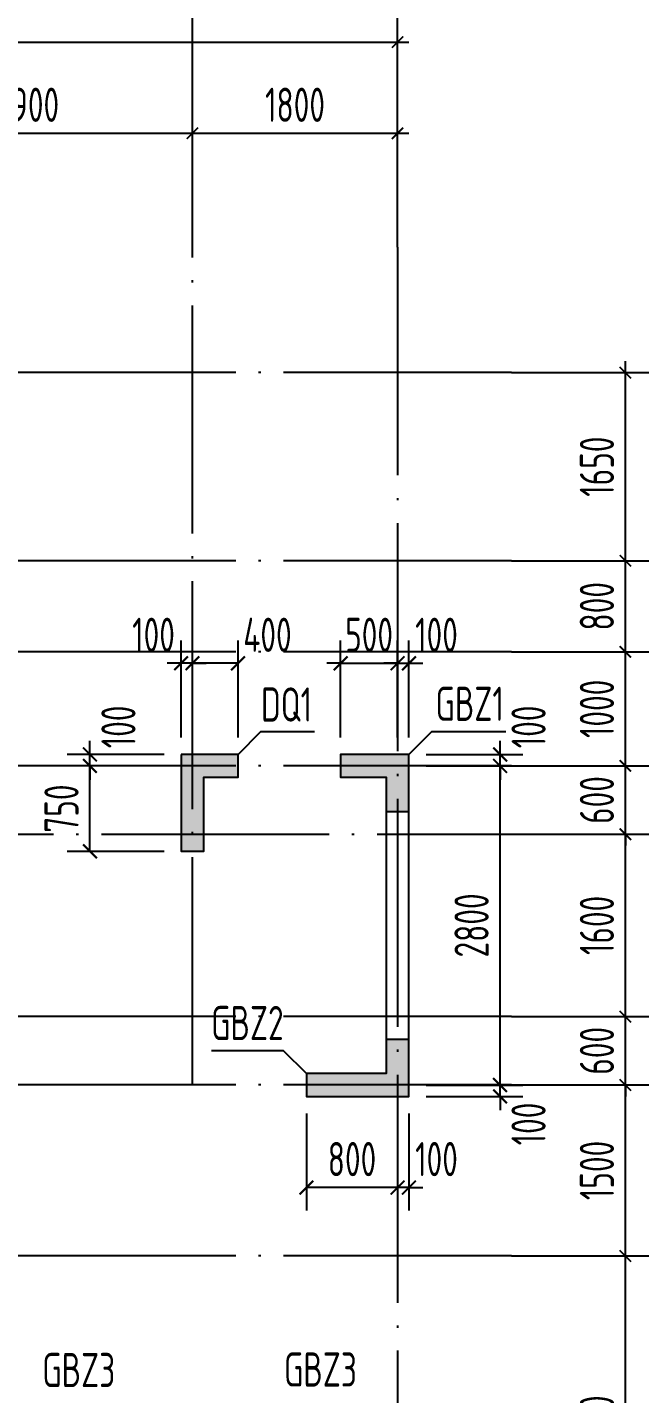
# Model space of a CAD drawing. Extents: x -1307975 to -76406, y -96289 to 379359.
# Drawn here: x -924213 to -918837, y 147894 to 159882 of the extents above; entities that cross this region are included whole.
import ezdxf
from ezdxf.enums import TextEntityAlignment as Align

# ---------------------------------------------------------------- set-up
doc = ezdxf.new("R2010")
doc.units = 0
doc.header["$LTSCALE"] = 1000
doc.linetypes.add('DOTE', pattern=[2.42, 2, -0.2, 0.02, -0.2])
doc.layers.get('0').update_dxf_attribs({"linetype": 'CONTINUOUS'})
doc.layers.get('DEFPOINTS').update_dxf_attribs({"linetype": 'CONTINUOUS'})
for name, color, linetype in [('A-AXIS', 1, 'CONTINUOUS'), ('A-DOTE', 10, 'DOTE'), ('S-Q墙实线', 6, 'CONTINUOUS'), ('S-Q墙标注', 3, 'CONTINUOUS'), ('S-X详图填充', 252, 'CONTINUOUS'), ('S-X详图实线', 4, 'CONTINUOUS'), ('S-Y一般标注', 3, 'CONTINUOUS'), ('S-Z柱编号', 6, 'CONTINUOUS')]:
    doc.layers.add(name, color=color, linetype=linetype)
doc.styles.add('TSSD_DIMENSION', font='Tssdeng.shx', dxfattribs={"width": 0.7, "bigfont": 'tssdchn.shx'})
doc.styles.add('TSSD_REIN', font='tssdeng.shx', dxfattribs={"width": 0.7, "height": 300, "bigfont": 'tssdchn.shx'})
doc.styles.add('结构文字', font='zstxt.shx', dxfattribs={"width": 0.7, "bigfont": 'zshz.shx'})
doc.dimstyles.new('STRUCK', dxfattribs={"dimtxt": 400, "dimasz": 121, "dimexe": 200, "dimexo": 150, "dimgap": 115, "dimtad": 1, "dimdec": 0, "dimdsep": 46, "dimtxsty": '结构文字', "dimblk": 'ARCHTICK', "dimcen": 400, "dimclrd": 3, "dimclre": 3, "dimclrt": 7, "dimadec": 0, "dimazin": 0, "dimtfac": 1, "dimtdec": 0, "dimtix": 1, "dimtmove": 2, "dimatfit": 3, "dimldrblk": '_DIMX', "dimfxl": 1, "dimtolj": 1, "dimtzin": 0, "dimarcsym": 0})
doc.dimstyles.new('TSSD_100_100', dxfattribs={"dimtxt": 300, "dimasz": 100, "dimexe": 100, "dimexo": 250, "dimgap": 100, "dimtad": 1, "dimdec": 0, "dimzin": 0, "dimdsep": 46, "dimtxsty": 'TSSD_DIMENSION', "dimblk": 'ARCHTICK', "dimcen": 0, "dimdle": 100, "dimclrt": 7, "dimadec": 0, "dimazin": 0, "dimtfac": 1, "dimtdec": 0, "dimtix": 1, "dimtmove": 2, "dimatfit": 3, "dimldrblk": 'ARCHTICK', "dimfxl": 1, "dimtolj": 1, "dimtzin": 0, "dimarcsym": 0})

# ---------------------------------------------------------------- blocks, each defined once
blk = doc.blocks.new('_ArchTick')
at = {"color": 0, "linetype": 'ByBlock', "const_width": 0.15}
blk.add_lwpolyline([(-0.5, -0.5), (0.5, 0.5)], dxfattribs=at)
blk = doc.blocks.new('*D284')
at = {"layer": 'DEFPOINTS', "color": 0, "transparency": 16777216}
for p in [(52800, 19250), (49900, 18250), (52800, 18250)]:
    blk.add_point(p, dxfattribs=at)
at = {"layer": 'S-Y一般标注', "color": 0, "lineweight": -2, "transparency": 16777216}
for p, q in [((49900, 18500), (49900, 19350)), ((52800, 18500), (52800, 19350)), ((49800, 19250), (52900, 19250))]:
    blk.add_line(p, q, dxfattribs=at)
at = {"layer": 'S-Y一般标注', "color": 0, "lineweight": -2, "transparency": 16777216, "xscale": 100, "yscale": 100, "zscale": 100, "rotation": 180}
blk.add_blockref('_ArchTick', (49900, 19250), dxfattribs=at)
at = {"layer": 'S-Y一般标注', "color": 0, "lineweight": -2, "transparency": 16777216, "xscale": 100, "yscale": 100, "zscale": 100}
blk.add_blockref('_ArchTick', (52800, 19250), dxfattribs=at)
at = {"layer": 'S-Y一般标注', "color": 7, "transparency": 16777216, "insert": (51350, 19500), "char_height": 300, "attachment_point": 5, "style": 'TSSD_DIMENSION'}
blk.add_mtext('\\A1;2900', dxfattribs=at)
blk = doc.blocks.new('*D285')
at = {"layer": 'DEFPOINTS', "color": 0, "transparency": 16777216}
for p in [(54600, 19250), (52800, 18250), (54600, 18250)]:
    blk.add_point(p, dxfattribs=at)
at = {"layer": 'S-Y一般标注', "color": 0, "lineweight": -2, "transparency": 16777216}
for p, q in [((52800, 18500), (52800, 19350)), ((54600, 18500), (54600, 19350)), ((52700, 19250), (54700, 19250))]:
    blk.add_line(p, q, dxfattribs=at)
at = {"layer": 'S-Y一般标注', "color": 0, "lineweight": -2, "transparency": 16777216, "xscale": 100, "yscale": 100, "zscale": 100, "rotation": 180}
blk.add_blockref('_ArchTick', (52800, 19250), dxfattribs=at)
at = {"layer": 'S-Y一般标注', "color": 0, "lineweight": -2, "transparency": 16777216, "xscale": 100, "yscale": 100, "zscale": 100}
blk.add_blockref('_ArchTick', (54600, 19250), dxfattribs=at)
at = {"layer": 'S-Y一般标注', "color": 7, "transparency": 16777216, "insert": (53700, 19500), "char_height": 300, "attachment_point": 5, "style": 'TSSD_DIMENSION'}
blk.add_mtext('\\A1;1800', dxfattribs=at)
blk = doc.blocks.new('*D286')
at = {"layer": 'DEFPOINTS', "color": 0, "transparency": 16777216}
for p in [(54600, 20050), (4600, 18250), (54600, 18250)]:
    blk.add_point(p, dxfattribs=at)
at = {"layer": 'S-Y一般标注', "color": 0, "lineweight": -2, "transparency": 16777216}
for p, q in [((4600, 18500), (4600, 20150)), ((54600, 18500), (54600, 20150)), ((4500, 20050), (54700, 20050))]:
    blk.add_line(p, q, dxfattribs=at)
at = {"layer": 'S-Y一般标注', "color": 0, "lineweight": -2, "transparency": 16777216, "xscale": 100, "yscale": 100, "zscale": 100, "rotation": 180}
blk.add_blockref('_ArchTick', (4600, 20050), dxfattribs=at)
at = {"layer": 'S-Y一般标注', "color": 0, "lineweight": -2, "transparency": 16777216, "xscale": 100, "yscale": 100, "zscale": 100}
blk.add_blockref('_ArchTick', (54600, 20050), dxfattribs=at)
at = {"layer": 'S-Y一般标注', "color": 7, "transparency": 16777216, "insert": (29600, 20300), "char_height": 300, "attachment_point": 5, "style": 'TSSD_DIMENSION'}
blk.add_mtext('\\A1;50000', dxfattribs=at)
blk = doc.blocks.new('*D315')
at = {"layer": 'DEFPOINTS', "color": 0, "transparency": 16777216}
for p in [(55600, 10900), (56600, 10900), (55600, 9400)]:
    blk.add_point(p, dxfattribs=at)
at = {"layer": 'S-Y一般标注', "color": 0, "lineweight": -2, "transparency": 16777216}
for p, q in [((56600, 9300), (56600, 11000)), ((55850, 10900), (56700, 10900)), ((55850, 9400), (56700, 9400))]:
    blk.add_line(p, q, dxfattribs=at)
at = {"layer": 'S-Y一般标注', "color": 0, "lineweight": -2, "transparency": 16777216, "xscale": 100, "yscale": 100, "zscale": 100}
for p, rotation in [((56600, 10900), 90), ((56600, 9400), 270)]:
    blk.add_blockref('_ArchTick', p, dxfattribs=dict(at, rotation=rotation))
at = {"layer": 'S-Y一般标注', "color": 7, "transparency": 16777216, "insert": (56350, 10150), "char_height": 300, "attachment_point": 5, "rotation": 90, "style": 'TSSD_DIMENSION'}
blk.add_mtext('\\A1;1500', dxfattribs=at)
blk = doc.blocks.new('*D316')
at = {"layer": 'DEFPOINTS', "color": 0, "transparency": 16777216}
for p in [(55600, 11500), (56600, 11500), (55600, 10900)]:
    blk.add_point(p, dxfattribs=at)
at = {"layer": 'S-Y一般标注', "color": 0, "lineweight": -2, "transparency": 16777216}
for p, q in [((56600, 11500), (56600, 11600)), ((55850, 11500), (56700, 11500)), ((56600, 10900), (56600, 11500)), ((55850, 10900), (56700, 10900)), ((56600, 10900), (56600, 10800))]:
    blk.add_line(p, q, dxfattribs=at)
at = {"layer": 'S-Y一般标注', "color": 0, "lineweight": -2, "transparency": 16777216, "xscale": 100, "yscale": 100, "zscale": 100}
for p, rotation in [((56600, 11500), 270), ((56600, 10900), 90)]:
    blk.add_blockref('_ArchTick', p, dxfattribs=dict(at, rotation=rotation))
at = {"layer": 'S-Y一般标注', "color": 7, "transparency": 16777216, "insert": (56350, 11200), "char_height": 300, "attachment_point": 5, "rotation": 90, "style": 'TSSD_DIMENSION'}
blk.add_mtext('\\A1;600', dxfattribs=at)
blk = doc.blocks.new('*D317')
at = {"layer": 'DEFPOINTS', "color": 0, "transparency": 16777216}
for p in [(55600, 13100), (56600, 13100), (55600, 11500)]:
    blk.add_point(p, dxfattribs=at)
at = {"layer": 'S-Y一般标注', "color": 0, "lineweight": -2, "transparency": 16777216}
for p, q in [((56600, 11400), (56600, 13200)), ((55850, 13100), (56700, 13100)), ((55850, 11500), (56700, 11500))]:
    blk.add_line(p, q, dxfattribs=at)
at = {"layer": 'S-Y一般标注', "color": 0, "lineweight": -2, "transparency": 16777216, "xscale": 100, "yscale": 100, "zscale": 100}
for p, rotation in [((56600, 13100), 90), ((56600, 11500), 270)]:
    blk.add_blockref('_ArchTick', p, dxfattribs=dict(at, rotation=rotation))
at = {"layer": 'S-Y一般标注', "color": 7, "transparency": 16777216, "insert": (56350, 12300), "char_height": 300, "attachment_point": 5, "rotation": 90, "style": 'TSSD_DIMENSION'}
blk.add_mtext('\\A1;1600', dxfattribs=at)
blk = doc.blocks.new('*D318')
at = {"layer": 'DEFPOINTS', "color": 0, "transparency": 16777216}
for p in [(55600, 13700), (56600, 13700), (55600, 13100)]:
    blk.add_point(p, dxfattribs=at)
at = {"layer": 'S-Y一般标注', "color": 0, "lineweight": -2, "transparency": 16777216}
for p, q in [((56600, 13700), (56600, 13800)), ((55850, 13700), (56700, 13700)), ((56600, 13100), (56600, 13700)), ((55850, 13100), (56700, 13100)), ((56600, 13100), (56600, 13000))]:
    blk.add_line(p, q, dxfattribs=at)
at = {"layer": 'S-Y一般标注', "color": 0, "lineweight": -2, "transparency": 16777216, "xscale": 100, "yscale": 100, "zscale": 100}
for p, rotation in [((56600, 13700), 270), ((56600, 13100), 90)]:
    blk.add_blockref('_ArchTick', p, dxfattribs=dict(at, rotation=rotation))
at = {"layer": 'S-Y一般标注', "color": 7, "transparency": 16777216, "insert": (56350, 13400), "char_height": 300, "attachment_point": 5, "rotation": 90, "style": 'TSSD_DIMENSION'}
blk.add_mtext('\\A1;600', dxfattribs=at)
blk = doc.blocks.new('*D319')
at = {"layer": 'DEFPOINTS', "color": 0, "transparency": 16777216}
for p in [(55600, 14700), (56600, 14700), (55600, 13700)]:
    blk.add_point(p, dxfattribs=at)
at = {"layer": 'S-Y一般标注', "color": 0, "lineweight": -2, "transparency": 16777216}
for p, q in [((56600, 13600), (56600, 14800)), ((55850, 14700), (56700, 14700)), ((55850, 13700), (56700, 13700))]:
    blk.add_line(p, q, dxfattribs=at)
at = {"layer": 'S-Y一般标注', "color": 0, "lineweight": -2, "transparency": 16777216, "xscale": 100, "yscale": 100, "zscale": 100}
for p, rotation in [((56600, 14700), 90), ((56600, 13700), 270)]:
    blk.add_blockref('_ArchTick', p, dxfattribs=dict(at, rotation=rotation))
at = {"layer": 'S-Y一般标注', "color": 7, "transparency": 16777216, "insert": (56350, 14200), "char_height": 300, "attachment_point": 5, "rotation": 90, "style": 'TSSD_DIMENSION'}
blk.add_mtext('\\A1;1000', dxfattribs=at)
blk = doc.blocks.new('*D320')
at = {"layer": 'DEFPOINTS', "color": 0, "transparency": 16777216}
for p in [(55600, 17150), (57400, 17150), (55600, 4600)]:
    blk.add_point(p, dxfattribs=at)
at = {"layer": 'S-Y一般标注', "color": 0, "lineweight": -2, "transparency": 16777216}
for p, q in [((55850, 17150), (57500, 17150)), ((57400, 4500), (57400, 17250)), ((55850, 4600), (57500, 4600))]:
    blk.add_line(p, q, dxfattribs=at)
at = {"layer": 'S-Y一般标注', "color": 0, "lineweight": -2, "transparency": 16777216, "xscale": 100, "yscale": 100, "zscale": 100}
for p, rotation in [((57400, 17150), 90), ((57400, 4600), 270)]:
    blk.add_blockref('_ArchTick', p, dxfattribs=dict(at, rotation=rotation))
at = {"layer": 'S-Y一般标注', "color": 7, "transparency": 16777216, "insert": (57150, 10875), "char_height": 300, "attachment_point": 5, "rotation": 90, "style": 'TSSD_DIMENSION'}
blk.add_mtext('\\A1;12550', dxfattribs=at)
blk = doc.blocks.new('*D321')
at = {"layer": 'DEFPOINTS', "color": 0, "transparency": 16777216}
for p in [(55600, 15500), (56600, 15500), (55600, 14700)]:
    blk.add_point(p, dxfattribs=at)
at = {"layer": 'S-Y一般标注', "color": 0, "lineweight": -2, "transparency": 16777216}
for p, q in [((56600, 14600), (56600, 15600)), ((55850, 15500), (56700, 15500)), ((55850, 14700), (56700, 14700))]:
    blk.add_line(p, q, dxfattribs=at)
at = {"layer": 'S-Y一般标注', "color": 0, "lineweight": -2, "transparency": 16777216, "xscale": 100, "yscale": 100, "zscale": 100}
for p, rotation in [((56600, 15500), 90), ((56600, 14700), 270)]:
    blk.add_blockref('_ArchTick', p, dxfattribs=dict(at, rotation=rotation))
at = {"layer": 'S-Y一般标注', "color": 7, "transparency": 16777216, "insert": (56350, 15100), "char_height": 300, "attachment_point": 5, "rotation": 90, "style": 'TSSD_DIMENSION'}
blk.add_mtext('\\A1;800', dxfattribs=at)
blk = doc.blocks.new('*D323')
at = {"layer": 'DEFPOINTS', "color": 0, "transparency": 16777216}
for p in [(55600, 9400), (56600, 9400), (55600, 6400)]:
    blk.add_point(p, dxfattribs=at)
at = {"layer": 'S-Y一般标注', "color": 0, "lineweight": -2, "transparency": 16777216}
for p, q in [((56600, 6300), (56600, 9500)), ((55850, 9400), (56700, 9400)), ((55850, 6400), (56700, 6400))]:
    blk.add_line(p, q, dxfattribs=at)
at = {"layer": 'S-Y一般标注', "color": 0, "lineweight": -2, "transparency": 16777216, "xscale": 100, "yscale": 100, "zscale": 100}
for p, rotation in [((56600, 9400), 90), ((56600, 6400), 270)]:
    blk.add_blockref('_ArchTick', p, dxfattribs=dict(at, rotation=rotation))
at = {"layer": 'S-Y一般标注', "color": 7, "transparency": 16777216, "insert": (56350, 7900), "char_height": 300, "attachment_point": 5, "rotation": 90, "style": 'TSSD_DIMENSION'}
blk.add_mtext('\\A1;3000', dxfattribs=at)
blk = doc.blocks.new('*D324')
at = {"layer": 'DEFPOINTS', "color": 0, "transparency": 16777216}
for p in [(55600, 17150), (56600, 17150), (55600, 15500)]:
    blk.add_point(p, dxfattribs=at)
at = {"layer": 'S-Y一般标注', "color": 0, "lineweight": -2, "transparency": 16777216}
for p, q in [((55850, 17150), (56700, 17150)), ((56600, 15400), (56600, 17250)), ((55850, 15500), (56700, 15500))]:
    blk.add_line(p, q, dxfattribs=at)
at = {"layer": 'S-Y一般标注', "color": 0, "lineweight": -2, "transparency": 16777216, "xscale": 100, "yscale": 100, "zscale": 100}
for p, rotation in [((56600, 17150), 90), ((56600, 15500), 270)]:
    blk.add_blockref('_ArchTick', p, dxfattribs=dict(at, rotation=rotation))
at = {"layer": 'S-Y一般标注', "color": 7, "transparency": 16777216, "insert": (56350, 16325), "char_height": 300, "attachment_point": 5, "rotation": 90, "style": 'TSSD_DIMENSION'}
blk.add_mtext('\\A1;1650', dxfattribs=at)
blk = doc.blocks.new('*D1469')
at = {"layer": 'DEFPOINTS', "color": 0, "transparency": 16777216}
for p in [(-920863, 150602), (-920063, 150602), (-920863, 150502)]:
    blk.add_point(p, dxfattribs=at)
at = {"layer": 'S-Q墙标注', "color": 3, "lineweight": -2, "transparency": 16777216}
for p, q in [((-920063, 150602), (-920063, 150723)), ((-920713, 150602), (-919863, 150602)), ((-920063, 150502), (-920063, 150602)), ((-920713, 150502), (-919863, 150502)), ((-920063, 150502), (-920063, 150381))]:
    blk.add_line(p, q, dxfattribs=at)
at = {"layer": 'S-Q墙标注', "color": 3, "lineweight": -2, "transparency": 16777216, "xscale": 121, "yscale": 121, "zscale": 121}
for p, rotation in [((-920063, 150602), 270), ((-920063, 150502), 90)]:
    blk.add_blockref('_ArchTick', p, dxfattribs=dict(at, rotation=rotation))
at = {"layer": 'S-Q墙标注', "color": 7, "transparency": 16777216, "insert": (-919813, 150260), "char_height": 300, "attachment_point": 5, "rotation": 90, "style": 'TSSD_REIN'}
blk.add_mtext('\\A1;100', dxfattribs=at)
blk = doc.blocks.new('_DIMX')
blk.add_line((-150, 0), (150, 0))
at = {"const_width": 50}
blk.add_lwpolyline([(-70, -70), (70, 70)], dxfattribs=at)
blk = doc.blocks.new('*D1470')
at = {"layer": 'DEFPOINTS', "color": 0, "transparency": 16777216}
for p in [(-920863, 153402), (-920063, 153402), (-920863, 150602)]:
    blk.add_point(p, dxfattribs=at)
at = {"layer": 'S-Q墙标注', "color": 3, "lineweight": -2, "transparency": 16777216}
for p, q in [((-920713, 153402), (-919863, 153402)), ((-920063, 150602), (-920063, 153402)), ((-920713, 150602), (-919863, 150602))]:
    blk.add_line(p, q, dxfattribs=at)
at = {"layer": 'S-Q墙标注', "color": 3, "lineweight": -2, "transparency": 16777216, "xscale": 121, "yscale": 121, "zscale": 121}
for p, rotation in [((-920063, 153402), 90), ((-920063, 150602), 270)]:
    blk.add_blockref('_ArchTick', p, dxfattribs=dict(at, rotation=rotation))
at = {"layer": 'S-Q墙标注', "color": 7, "transparency": 16777216, "insert": (-920313, 152002), "char_height": 300, "attachment_point": 5, "rotation": 90, "style": 'TSSD_REIN'}
blk.add_mtext('\\A1;2800', dxfattribs=at)
blk = doc.blocks.new('*D1471')
at = {"layer": 'DEFPOINTS', "color": 0, "transparency": 16777216}
for p in [(-920863, 153502), (-920063, 153502), (-920863, 153402)]:
    blk.add_point(p, dxfattribs=at)
at = {"layer": 'S-Q墙标注', "color": 3, "lineweight": -2, "transparency": 16777216}
for p, q in [((-920063, 153502), (-920063, 153623)), ((-920713, 153502), (-919863, 153502)), ((-920063, 153402), (-920063, 153502)), ((-920713, 153402), (-919863, 153402)), ((-920063, 153402), (-920063, 153281))]:
    blk.add_line(p, q, dxfattribs=at)
at = {"layer": 'S-Q墙标注', "color": 3, "lineweight": -2, "transparency": 16777216, "xscale": 121, "yscale": 121, "zscale": 121}
for p, rotation in [((-920063, 153502), 270), ((-920063, 153402), 90)]:
    blk.add_blockref('_ArchTick', p, dxfattribs=dict(at, rotation=rotation))
at = {"layer": 'S-Q墙标注', "color": 7, "transparency": 16777216, "insert": (-919813, 153744), "char_height": 300, "attachment_point": 5, "rotation": 90, "style": 'TSSD_REIN'}
blk.add_mtext('\\A1;100', dxfattribs=at)
blk = doc.blocks.new('*D1472')
at = {"layer": 'DEFPOINTS', "color": 0, "transparency": 16777216}
for p in [(-920963, 150502), (-920863, 150502), (-920963, 149702)]:
    blk.add_point(p, dxfattribs=at)
at = {"layer": 'S-Q墙标注', "color": 3, "lineweight": -2, "transparency": 16777216}
for p, q in [((-920963, 150352), (-920963, 149502)), ((-920863, 150352), (-920863, 149502)), ((-920963, 149702), (-921084, 149702)), ((-920863, 149702), (-920963, 149702)), ((-920863, 149702), (-920742, 149702))]:
    blk.add_line(p, q, dxfattribs=at)
at = {"layer": 'S-Q墙标注', "color": 3, "lineweight": -2, "transparency": 16777216, "xscale": 121, "yscale": 121, "zscale": 121}
blk.add_blockref('_ArchTick', (-920963, 149702), dxfattribs=at)
at = {"layer": 'S-Q墙标注', "color": 3, "lineweight": -2, "transparency": 16777216, "xscale": 121, "yscale": 121, "zscale": 121, "rotation": 180}
blk.add_blockref('_ArchTick', (-920863, 149702), dxfattribs=at)
at = {"layer": 'S-Q墙标注', "color": 7, "transparency": 16777216, "insert": (-920621, 149952), "char_height": 300, "attachment_point": 5, "style": 'TSSD_REIN'}
blk.add_mtext('\\A1;100', dxfattribs=at)
blk = doc.blocks.new('*D1473')
at = {"layer": 'DEFPOINTS', "color": 0, "transparency": 16777216}
for p in [(-921763, 150502), (-920963, 150502), (-921763, 149702)]:
    blk.add_point(p, dxfattribs=at)
at = {"layer": 'S-Q墙标注', "color": 3, "lineweight": -2, "transparency": 16777216}
for p, q in [((-921763, 150352), (-921763, 149502)), ((-920963, 150352), (-920963, 149502)), ((-920963, 149702), (-921763, 149702))]:
    blk.add_line(p, q, dxfattribs=at)
at = {"layer": 'S-Q墙标注', "color": 3, "lineweight": -2, "transparency": 16777216, "xscale": 121, "yscale": 121, "zscale": 121, "rotation": 180}
blk.add_blockref('_ArchTick', (-921763, 149702), dxfattribs=at)
at = {"layer": 'S-Q墙标注', "color": 3, "lineweight": -2, "transparency": 16777216, "xscale": 121, "yscale": 121, "zscale": 121}
blk.add_blockref('_ArchTick', (-920963, 149702), dxfattribs=at)
at = {"layer": 'S-Q墙标注', "color": 7, "transparency": 16777216, "insert": (-921363, 149952), "char_height": 300, "attachment_point": 5, "style": 'TSSD_REIN'}
blk.add_mtext('\\A1;800', dxfattribs=at)
blk = doc.blocks.new('*D1476')
at = {"layer": 'DEFPOINTS', "color": 0, "transparency": 16777216}
for p in [(-920963, 154302), (-921463, 153502), (-920963, 153502)]:
    blk.add_point(p, dxfattribs=at)
at = {"layer": 'S-Q墙标注', "color": 3, "lineweight": -2, "transparency": 16777216}
for p, q in [((-921463, 153652), (-921463, 154502)), ((-920963, 153652), (-920963, 154502)), ((-921463, 154302), (-921584, 154302)), ((-921463, 154302), (-920963, 154302)), ((-920963, 154302), (-920842, 154302))]:
    blk.add_line(p, q, dxfattribs=at)
at = {"layer": 'S-Q墙标注', "color": 3, "lineweight": -2, "transparency": 16777216, "xscale": 121, "yscale": 121, "zscale": 121}
blk.add_blockref('_ArchTick', (-921463, 154302), dxfattribs=at)
at = {"layer": 'S-Q墙标注', "color": 3, "lineweight": -2, "transparency": 16777216, "xscale": 121, "yscale": 121, "zscale": 121, "rotation": 180}
blk.add_blockref('_ArchTick', (-920963, 154302), dxfattribs=at)
at = {"layer": 'S-Q墙标注', "color": 7, "transparency": 16777216, "insert": (-921213, 154552), "char_height": 300, "attachment_point": 5, "style": 'TSSD_REIN'}
blk.add_mtext('\\A1;500', dxfattribs=at)
blk = doc.blocks.new('*D1477')
at = {"layer": 'DEFPOINTS', "color": 0, "transparency": 16777216}
for p in [(-920863, 154302), (-920963, 153502), (-920863, 153502)]:
    blk.add_point(p, dxfattribs=at)
at = {"layer": 'S-Q墙标注', "color": 3, "lineweight": -2, "transparency": 16777216}
for p, q in [((-920963, 153652), (-920963, 154502)), ((-920863, 153652), (-920863, 154502)), ((-920963, 154302), (-921084, 154302)), ((-920963, 154302), (-920863, 154302)), ((-920863, 154302), (-920742, 154302))]:
    blk.add_line(p, q, dxfattribs=at)
at = {"layer": 'S-Q墙标注', "color": 3, "lineweight": -2, "transparency": 16777216, "xscale": 121, "yscale": 121, "zscale": 121}
blk.add_blockref('_ArchTick', (-920963, 154302), dxfattribs=at)
at = {"layer": 'S-Q墙标注', "color": 3, "lineweight": -2, "transparency": 16777216, "xscale": 121, "yscale": 121, "zscale": 121, "rotation": 180}
blk.add_blockref('_ArchTick', (-920863, 154302), dxfattribs=at)
at = {"layer": 'S-Q墙标注', "color": 7, "transparency": 16777216, "insert": (-920621, 154552), "char_height": 300, "attachment_point": 5, "style": 'TSSD_REIN'}
blk.add_mtext('\\A1;100', dxfattribs=at)
blk = doc.blocks.new('*D1486')
at = {"layer": 'DEFPOINTS', "color": 0, "transparency": 16777216}
for p in [(-923663, 153402), (-922863, 153402), (-922863, 152652)]:
    blk.add_point(p, dxfattribs=at)
at = {"layer": 'S-Q墙标注', "color": 3, "lineweight": -2, "transparency": 16777216}
for p, q in [((-923013, 153402), (-923863, 153402)), ((-923663, 152652), (-923663, 153402)), ((-923013, 152652), (-923863, 152652))]:
    blk.add_line(p, q, dxfattribs=at)
at = {"layer": 'S-Q墙标注', "color": 3, "lineweight": -2, "transparency": 16777216, "xscale": 121, "yscale": 121, "zscale": 121}
for p, rotation in [((-923663, 153402), 90), ((-923663, 152652), 270)]:
    blk.add_blockref('_ArchTick', p, dxfattribs=dict(at, rotation=rotation))
at = {"layer": 'S-Q墙标注', "color": 7, "transparency": 16777216, "insert": (-923913, 153027), "char_height": 300, "attachment_point": 5, "rotation": 90, "style": 'TSSD_REIN'}
blk.add_mtext('\\A1;750', dxfattribs=at)
blk = doc.blocks.new('*D1487')
at = {"layer": 'DEFPOINTS', "color": 0, "transparency": 16777216}
for p in [(-923663, 153502), (-922863, 153502), (-922863, 153402)]:
    blk.add_point(p, dxfattribs=at)
at = {"layer": 'S-Q墙标注', "color": 3, "lineweight": -2, "transparency": 16777216}
for p, q in [((-923663, 153502), (-923663, 153623)), ((-923013, 153502), (-923863, 153502)), ((-923663, 153402), (-923663, 153502)), ((-923013, 153402), (-923863, 153402)), ((-923663, 153402), (-923663, 153281))]:
    blk.add_line(p, q, dxfattribs=at)
at = {"layer": 'S-Q墙标注', "color": 3, "lineweight": -2, "transparency": 16777216, "xscale": 121, "yscale": 121, "zscale": 121}
for p, rotation in [((-923663, 153502), 270), ((-923663, 153402), 90)]:
    blk.add_blockref('_ArchTick', p, dxfattribs=dict(at, rotation=rotation))
at = {"layer": 'S-Q墙标注', "color": 7, "transparency": 16777216, "insert": (-923413, 153744), "char_height": 300, "attachment_point": 5, "rotation": 90, "style": 'TSSD_REIN'}
blk.add_mtext('\\A1;100', dxfattribs=at)
blk = doc.blocks.new('*D1488')
at = {"layer": 'DEFPOINTS', "color": 0, "transparency": 16777216}
for p in [(-922763, 154302), (-922763, 153502), (-922363, 153502)]:
    blk.add_point(p, dxfattribs=at)
at = {"layer": 'S-Q墙标注', "color": 3, "lineweight": -2, "transparency": 16777216}
for p, q in [((-922763, 153652), (-922763, 154502)), ((-922363, 153652), (-922363, 154502)), ((-922363, 154302), (-922763, 154302))]:
    blk.add_line(p, q, dxfattribs=at)
at = {"layer": 'S-Q墙标注', "color": 3, "lineweight": -2, "transparency": 16777216, "xscale": 121, "yscale": 121, "zscale": 121, "rotation": 180}
blk.add_blockref('_ArchTick', (-922763, 154302), dxfattribs=at)
at = {"layer": 'S-Q墙标注', "color": 3, "lineweight": -2, "transparency": 16777216, "xscale": 121, "yscale": 121, "zscale": 121}
blk.add_blockref('_ArchTick', (-922363, 154302), dxfattribs=at)
at = {"layer": 'S-Q墙标注', "color": 7, "transparency": 16777216, "insert": (-922105, 154552), "char_height": 300, "attachment_point": 5, "style": 'TSSD_REIN'}
blk.add_mtext('\\A1;400', dxfattribs=at)
blk = doc.blocks.new('*D1489')
at = {"layer": 'DEFPOINTS', "color": 0, "transparency": 16777216}
for p in [(-922863, 154302), (-922863, 153502), (-922763, 153502)]:
    blk.add_point(p, dxfattribs=at)
at = {"layer": 'S-Q墙标注', "color": 3, "lineweight": -2, "transparency": 16777216}
for p, q in [((-922863, 153652), (-922863, 154502)), ((-922763, 153652), (-922763, 154502)), ((-922863, 154302), (-922984, 154302)), ((-922763, 154302), (-922863, 154302)), ((-922763, 154302), (-922642, 154302))]:
    blk.add_line(p, q, dxfattribs=at)
at = {"layer": 'S-Q墙标注', "color": 3, "lineweight": -2, "transparency": 16777216, "xscale": 121, "yscale": 121, "zscale": 121}
blk.add_blockref('_ArchTick', (-922863, 154302), dxfattribs=at)
at = {"layer": 'S-Q墙标注', "color": 3, "lineweight": -2, "transparency": 16777216, "xscale": 121, "yscale": 121, "zscale": 121, "rotation": 180}
blk.add_blockref('_ArchTick', (-922763, 154302), dxfattribs=at)
at = {"layer": 'S-Q墙标注', "color": 7, "transparency": 16777216, "insert": (-923105, 154552), "char_height": 300, "attachment_point": 5, "style": 'TSSD_REIN'}
blk.add_mtext('\\A1;100', dxfattribs=at)
blk = doc.blocks.new('20210726.16395156')
at = {"layer": 'A-AXIS'}
for p, q in [((52800, 18249.9), (52800, 21049.9)), ((54600, 18249.9), (54600, 21049.9)), ((55600, 17150), (58400, 17150)), ((55600, 15500), (58400, 15500)), ((55600, 14700), (58400, 14700)), ((55600, 13700), (58400, 13700)), ((55600, 13100.3), (58400, 13100.3)), ((55600, 11500), (58400, 11500)), ((55600, 10900), (58400, 10900)), ((55600, 9400), (58400, 9400))]:
    blk.add_line(p, q, dxfattribs=at)
at = {"layer": 'A-DOTE'}
for p, q in [((52800, 10900), (52800, 18249.9)), ((54600, 18249.9), (54600, 3600)), ((55600, 17150), (3600, 17150)), ((55600, 15500), (3600, 15500)), ((55600, 14700), (3600, 14700)), ((55600, 13700), (3600, 13700)), ((3600, 13100.3), (55600, 13100.3)), ((55600, 11500), (3600, 11500)), ((55600, 10900), (3600, 10900)), ((55600, 9400), (3600, 9400))]:
    blk.add_line(p, q, dxfattribs=at)
at = {"layer": 'S-Y一般标注'}
for base, p1, p2, picture, middle in [((54600, 20049.9), (4600, 18249.9), (54600, 18249.9), '*D286', (29600, 20299.9)), ((52800, 19249.9), (49900, 18249.9), (52800, 18249.9), '*D284', (51350, 19499.9)), ((54600, 19249.9), (52800, 18249.9), (54600, 18249.9), '*D285', (53700, 19499.9))]:
    dim = blk.add_linear_dim(base=base, p1=p1, p2=p2, dimstyle='TSSD_100_100', dxfattribs=at)
    dim.commit()
    dim.dimension.update_dxf_attribs({"geometry": picture, "text_midpoint": middle})
for base, p1, p2, picture, middle in [((57400, 17150), (55600, 4600), (55600, 17150), '*D320', (57150, 10875)), ((56600, 17150), (55600, 15500), (55600, 17150), '*D324', (56350, 16325)), ((56600, 15500), (55600, 14700), (55600, 15500), '*D321', (56350, 15100)), ((56600, 14700), (55600, 13700), (55600, 14700), '*D319', (56350, 14200)), ((56600, 13700), (55600, 13100.3), (55600, 13700), '*D318', (56350, 13400.2)), ((56600, 13100.3), (55600, 11500), (55600, 13100.3), '*D317', (56350, 12300.2)), ((56600, 11500), (55600, 10900), (55600, 11500), '*D316', (56350, 11200)), ((56600, 10900), (55600, 9400), (55600, 10900), '*D315', (56350, 10150)), ((56600, 9400), (55600, 6400), (55600, 9400), '*D323', (56350, 7900))]:
    dim = blk.add_linear_dim(base=base, p1=p1, p2=p2, angle=90, dimstyle='TSSD_100_100', dxfattribs=at)
    dim.commit()
    dim.dimension.update_dxf_attribs({"geometry": picture, "text_midpoint": middle})

msp = doc.modelspace()

# ---------------------------------------------------------------- hatches: boundary and pattern name
at = {"layer": 'S-X详图填充'}
h = msp.add_hatch(color=256, dxfattribs=at)
h.dxf.hatch_style = 1
h.paths.add_polyline_path([(-922862.99, 153502.31), (-922862.99, 152652.34), (-922662.99, 152652.34), (-922662.99, 153302.31), (-922363.07, 153302.31), (-922363.07, 153502.31)])
h = msp.add_hatch(color=256, dxfattribs=at)
h.dxf.hatch_style = 1
h.paths.add_polyline_path([(-921062.98, 153002.31), (-920862.98, 153002.31), (-920862.98, 153502.31), (-921462.97, 153502.31), (-921462.97, 153302.31), (-921062.98, 153302.31)])
h = msp.add_hatch(color=256, dxfattribs=at)
h.dxf.hatch_style = 1
h.paths.add_polyline_path([(-920862.98, 151002.31), (-921062.98, 151002.31), (-921062.98, 150702.31), (-921762.98, 150702.31), (-921762.98, 150502.31), (-920862.98, 150502.31)])

# ---------------------------------------------------------------- linework, layer by layer
at = {"layer": 'S-Q墙实线'}
for points in [[(-922862.99, 153502.31), (-922862.99, 152652.34), (-922662.99, 152652.34), (-922662.99, 153302.31), (-922363.07, 153302.31), (-922363.07, 153502.31)], [(-921062.98, 150702.31), (-921762.98, 150702.31), (-921762.98, 150502.31), (-920862.98, 150502.31), (-920862.98, 153502.31), (-921462.97, 153502.31), (-921462.97, 153302.31), (-921062.98, 153302.31)]]:
    msp.add_lwpolyline(points, close=True, dxfattribs=at)
at = {"layer": 'S-X详图实线'}
for points in [[(-922862.99, 153502.31), (-922862.99, 152652.34), (-922662.99, 152652.34), (-922662.99, 153302.31), (-922363.07, 153302.31), (-922363.07, 153502.31), (-922862.99, 153502.31)], [(-921062.98, 153002.31), (-920862.98, 153002.31), (-920862.98, 153502.31), (-921462.97, 153502.31), (-921462.97, 153302.31), (-921062.98, 153302.31), (-921062.98, 153002.31)], [(-920862.98, 151002.31), (-921062.98, 151002.31), (-921062.98, 150702.31), (-921762.98, 150702.31), (-921762.98, 150502.31), (-920862.98, 150502.31), (-920862.98, 151002.31)]]:
    msp.add_lwpolyline(points, close=True, dxfattribs=at)
at = {"layer": 'S-Z柱编号', "color": 7}
for points in [[(-922363.07, 153502.31), (-922163.07, 153702.31), (-921691.2, 153702.31)], [(-920862.97, 153502.31), (-920662.97, 153702.31), (-920011.4, 153702.31)], [(-921762.98, 150702.31), (-921962.98, 150902.31), (-922596.06, 150902.31)]]:
    msp.add_lwpolyline(points, dxfattribs=at)

# ---------------------------------------------------------------- block references
at = {"layer": 'A-DOTE'}
msp.add_blockref('20210726.16395156', (-975562.98, 139702.26), dxfattribs=at)

# ---------------------------------------------------------------- texts
at = {"layer": 'S-Z柱编号', "color": 7, "style": 'TSSD_REIN', "width": 0.7}
for s, p in [('DQ1', (-922161.2, 153700.59)), ('GBZ1', (-920629.34, 153706.79)), ('GBZ2', (-922599.1, 150905.82)), ('GBZ3', (-924081.35, 147861.6)), ('GBZ3', (-921959.67, 147866.01))]:
    msp.add_text(s, height=300, dxfattribs=at).set_placement(p, align=Align.BOTTOM_LEFT)

# ---------------------------------------------------------------- dimensions: what is measured, and where the dimension line sits
at = {"layer": 'S-Q墙标注'}
for base, p1, p2, angle, picture, middle in [((-922862.99, 154302.31), (-922762.98, 153502.31), (-922862.99, 153502.31), 180, '*D1489', (-923104.91, 154552.31)), ((-922762.98, 154302.31), (-922363.07, 153502.31), (-922762.98, 153502.31), 180, '*D1488', (-922104.99, 154552.31)), ((-923662.99, 153502.31), (-922862.99, 153402.31), (-922862.99, 153502.31), 90, '*D1487', (-923412.99, 153744.23)), ((-920062.97, 153502.31), (-920862.97, 153402.31), (-920862.97, 153502.31), 90, '*D1471', (-919812.97, 153744.23)), ((-920062.97, 150602.31), (-920862.97, 150502.31), (-920862.97, 150602.31), 90, '*D1469', (-919812.97, 150260.39)), ((-920962.98, 149702.31), (-920862.97, 150502.31), (-920962.98, 150502.31), 180, '*D1472', (-920621.05, 149952.31))]:
    dim = msp.add_linear_dim(base=base, p1=p1, p2=p2, angle=angle, dimstyle='STRUCK', override={"dimtxt": 300, "dimgap": 100, "dimtxsty": 'TSSD_REIN'}, dxfattribs=at)
    dim.commit()
    dim.dimension.update_dxf_attribs({"geometry": picture, "text_midpoint": middle, "dimtype": 160})
dim = msp.add_linear_dim(base=(-920962.98, 154302.31), p1=(-921462.97, 153502.31), p2=(-920962.98, 153502.31), dimstyle='STRUCK', override={"dimtxt": 300, "dimgap": 100, "dimtxsty": 'TSSD_REIN'}, dxfattribs=at)
dim.commit()
dim.dimension.update_dxf_attribs({"geometry": '*D1476', "text_midpoint": (-921212.98, 154552.31)})
dim = msp.add_linear_dim(base=(-920862.97, 154302.31), p1=(-920962.98, 153502.31), p2=(-920862.97, 153502.31), dimstyle='STRUCK', override={"dimtxt": 300, "dimgap": 100, "dimtxsty": 'TSSD_REIN'}, dxfattribs=at)
dim.commit()
dim.dimension.update_dxf_attribs({"geometry": '*D1477', "text_midpoint": (-920621.04, 154552.31), "dimtype": 160})
for base, p1, p2, angle, picture, middle in [((-923662.99, 153402.31), (-922862.99, 152652.34), (-922862.99, 153402.31), 90, '*D1486', (-923912.99, 153027.32)), ((-920062.97, 153402.31), (-920862.97, 150602.31), (-920862.97, 153402.31), 90, '*D1470', (-920312.97, 152002.31)), ((-921762.98, 149702.31), (-920962.98, 150502.31), (-921762.98, 150502.31), 180, '*D1473', (-921362.98, 149952.31))]:
    dim = msp.add_linear_dim(base=base, p1=p1, p2=p2, angle=angle, dimstyle='STRUCK', override={"dimtxt": 300, "dimgap": 100, "dimtxsty": 'TSSD_REIN'}, dxfattribs=at)
    dim.commit()
    dim.dimension.update_dxf_attribs({"geometry": picture, "text_midpoint": middle})

doc.saveas('drawing.dxf')
